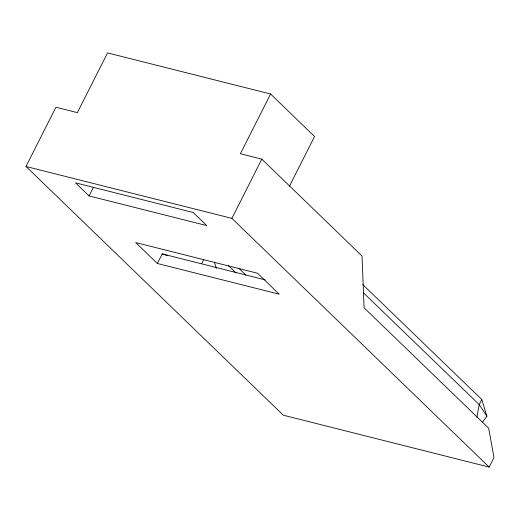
<?xml version="1.0" encoding="UTF-8"?>
<svg xmlns="http://www.w3.org/2000/svg" width="520" height="520" viewBox="0 0 520 520"><rect width="100%" height="100%" fill="white"/><g stroke="black" fill="none" stroke-linecap="round" stroke-linejoin="round"><path stroke-width="0.78" d="M476.84 417.359L479.219 404.599L481.793 399.51L362.759 284.589M270.589 93.997L240.403 153.738L261.827 159.14L362.024 256.035L364.091 307.781L488.663 428.2L494 457.541L489.171 467.103L283.309 415.2L26 166.478L55.939 107.244L77.376 112.638L107.556 52.897L270.589 93.997L314.548 136.506L289.452 186.173M89.083 195.93L75.543 182.839L193.186 212.498L206.726 225.589L89.083 195.93L93.47 187.245M489.171 467.103L231.888 218.368L261.827 159.14M157.352 263.49L135.688 242.541L257.543 273.24L279.201 294.177L157.352 263.49L162.208 253.89L265.174 279.864M201.643 263.666L203.762 259.474M482.17 422.591L486.87 416.201L481.793 399.51M26 166.478L231.888 218.368M162.208 253.89L167.531 255.651M363.298 292.689L479.219 404.599L486.87 416.201M238.927 268.339L245.921 275.1M228.423 265.642L235.995 272.968M214.409 262.184L216.359 268.327"/></g></svg>
